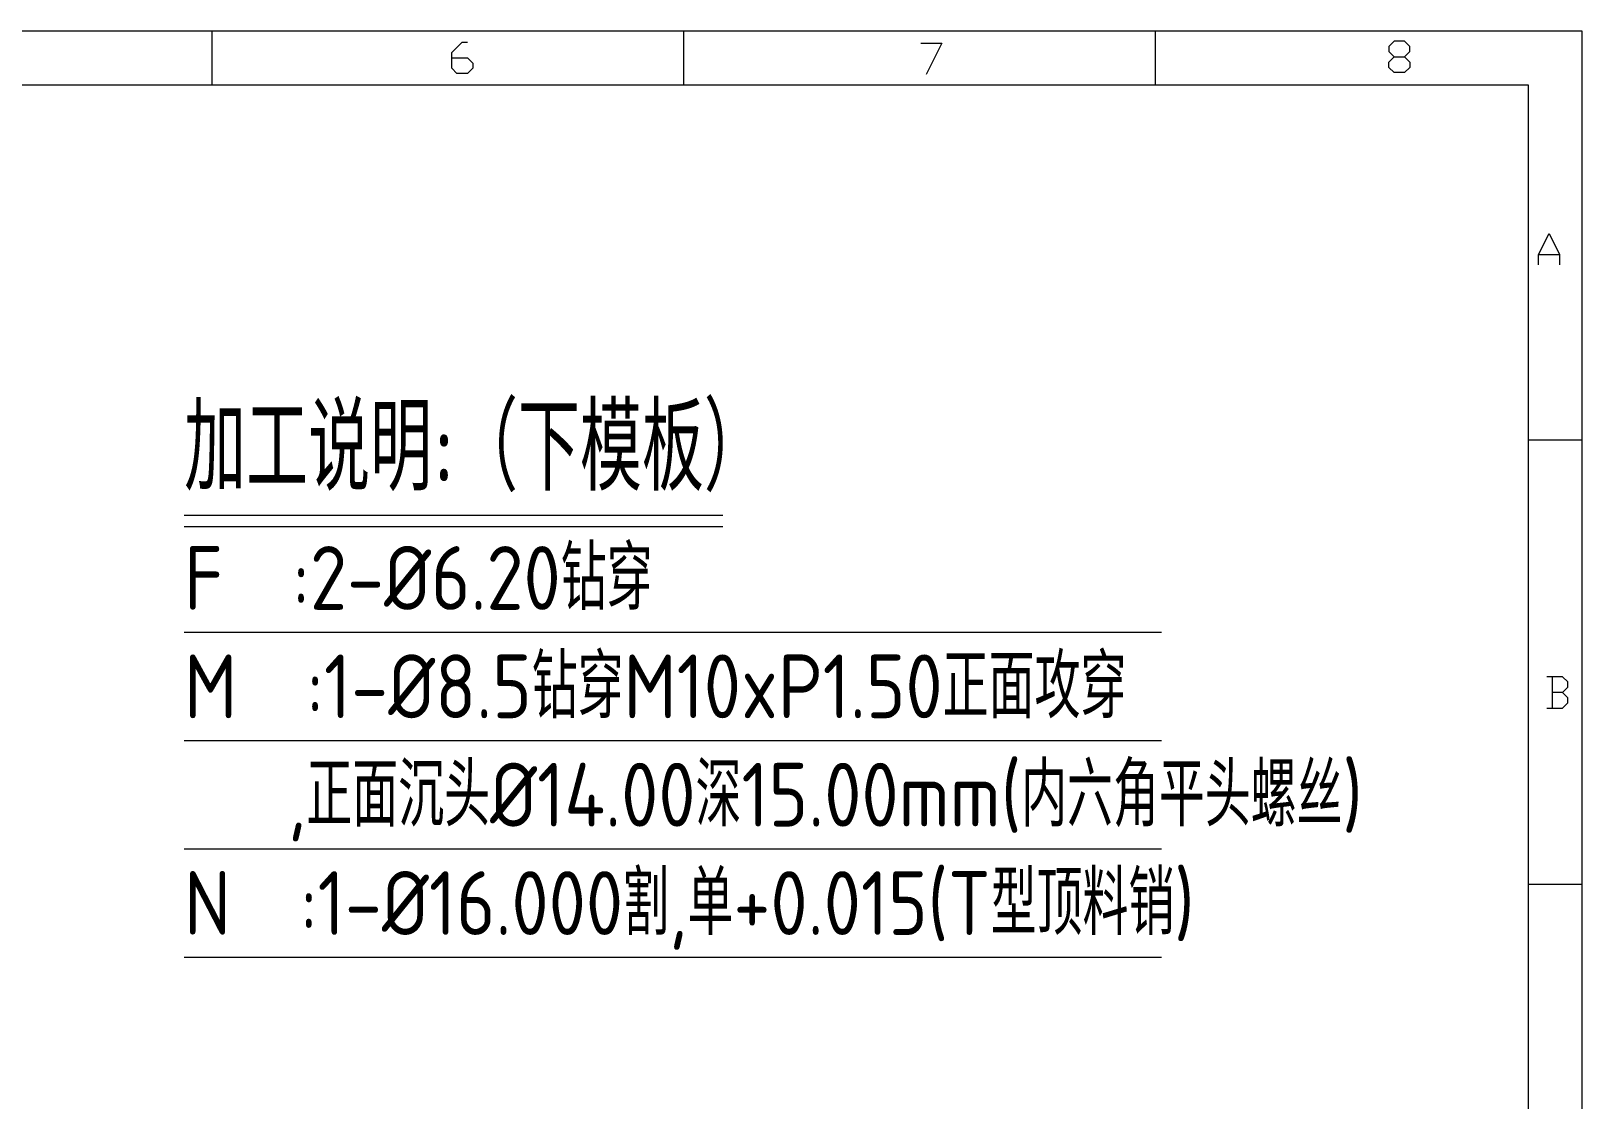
# Model space of a CAD drawing. Header units: millimetres. Extents: x 117382 to 126876, y -1151 to 1280.
# Drawn here: x 119118.2 to 119234.9, y 671.7 to 752.2 of the extents above; entities that cross this region are included whole.
import ezdxf
from ezdxf.enums import TextEntityAlignment as Align

# ---------------------------------------------------------------- set-up
doc = ezdxf.new("R2010")
doc.units = ezdxf.units.MM
doc.layers.add('TEXT', color=4, linetype='Continuous')
doc.styles.add('gbenor', font='gbenor.shx', dxfattribs={"bigfont": 'gbcbig.shx'})
doc.styles.add('GBENOR_', font='gbenor.shx', dxfattribs={"bigfont": 'gbcbig'})
doc.styles.add('TXT', font='txt.shx', dxfattribs={"width": 0.8, "bigfont": 'ctxt.shx'})

# ---------------------------------------------------------------- blocks, each defined once
blk = doc.blocks.new('U40')
at = {"color": 254, "lineweight": 18}
for p, q in [((0, 1783.5), (2530.2, 1783.5)), ((1589.1, 1783.5), (1589.1, 1746.5)), ((1913.1, 1783.5), (1913.1, 1746.5)), ((2237.1, 1783.5), (2237.1, 1746.5)), ((2530.2, 1783.5), (2530.2, 0)), ((37, 1746.5), (2493.2, 1746.5)), ((2493.2, 1746.5), (2493.2, 37)), ((2493.2, 1502.7), (2530.2, 1502.7)), ((2493.2, 1197.2), (2530.2, 1197.2))]:
    blk.add_line(p, q, dxfattribs=at)
at = {"color": 92, "lineweight": 18}
for points in [[(1753.9, 1765.1), (1764.7, 1765.1), (1768.3, 1761.5), (1768.3, 1757.9), (1764.7, 1754.3), (1757.5, 1754.3), (1753.9, 1757.9), (1753.9, 1768.7), (1761.1, 1775.9), (1764.7, 1775.9)], [(2076.2, 1775.2), (2090.6, 1775.2), (2079.8, 1753.6)], [(2408.4, 1765.7), (2412, 1762.1), (2412, 1758.5), (2408.4, 1754.9), (2401.2, 1754.9), (2397.6, 1758.5), (2397.6, 1762.1), (2401.2, 1765.7), (2408.4, 1765.7), (2412, 1769.3), (2412, 1772.9), (2408.4, 1776.5), (2401.2, 1776.5), (2397.6, 1772.9), (2397.6, 1769.3), (2401.2, 1765.7)], [(2500.4, 1622.8), (2500.4, 1630), (2507.6, 1644.4), (2514.8, 1630), (2514.8, 1622.8)], [(2500.4, 1630), (2514.8, 1630)], [(2516.9, 1329), (2520.5, 1332.6), (2520.5, 1336.2), (2516.9, 1339.8), (2506.1, 1339.8)], [(2509.7, 1339.8), (2509.7, 1318.2)], [(2506.1, 1318.2), (2516.9, 1318.2), (2520.5, 1321.8), (2520.5, 1325.4), (2516.9, 1329), (2509.7, 1329)]]:
    blk.add_lwpolyline(points, dxfattribs=at)
at = {"lineweight": 18, "style": 'GBENOR_'}
blk.add_attdef('文档路径', (2126, 386.9), '', height=17.8, dxfattribs=at)
at = {"lineweight": 20, "style": 'TXT'}
for tag, height, p in [('18-**-**', 16.3, (1866.6, 256.2)), ('客户名称', 16.1, (1741.1, 134, 0)), ('料厚:', 16.1, (1741.3, 93.2, 0))]:
    blk.add_attdef(tag, text='', height=height, dxfattribs=at).set_placement(p, align=Align.MIDDLE)
for tag, p, height in [('88888', (1850.9, 207.5), 14.9), ('材质:', (1691.2, 168, 0), 16.1), ('核准', (1869.4, 127.5, 0), 16.1), ('设计', (1868.8, 88.3, 0), 16.1), ('绘图', (1868.2, 49.1, 0), 16.1)]:
    blk.add_attdef(tag, p, '', height=height, dxfattribs=at)
for tag, p, height, width in [('3', (2234.7, 206.9), 15.8, 0.7), ('4', (2234.7, 167.4), 15.8, 0.7), ('核准日期', (2041.1, 124.2, 0), 16.1, 0.68), ('设计日期', (2041.1, 84.5, 0), 16.1, 0.68), ('1', (2251.9, 85.9), 14.6, 0.7), ('绘图日期', (2040.9, 46.4, 0), 16.1, 0.68), ('2', (2235, 49.2), 14.6, 0.7)]:
    blk.add_attdef(tag, p, '', height=height, dxfattribs=dict(at, width=width))

msp = doc.modelspace()

# ---------------------------------------------------------------- linework, layer by layer
at = {"layer": 'TEXT', "color": 3, "lineweight": 5}
for p, q in [((119129.708, 715.709), (119170.258, 715.709)), ((119129.708, 714.869), (119170.258, 714.869)), ((119129.708, 706.901), (119203.271, 706.901)), ((119129.708, 698.741), (119203.271, 698.741)), ((119129.708, 690.581), (119203.271, 690.581)), ((119129.708, 682.421), (119203.271, 682.421))]:
    msp.add_line(p, q, dxfattribs=at)

# ---------------------------------------------------------------- block references
at = {"lineweight": 5, "ltscale": 3, "xscale": 0.1095942733365231, "yscale": 0.1095942733365231, "zscale": 0.1095942733365231}
msp.add_blockref('U40', (118957.632, 556.708), dxfattribs=at)

# ---------------------------------------------------------------- texts
at = {"layer": 'TEXT', "color": 4, "lineweight": 5, "style": 'gbenor'}
for s, height, p in [('加工说明:（下模板）', 6.48, (119129.708, 717.557)), ('F  :2-%%c6.20钻穿', 4.8, (119129.708, 708.581)), ('M  :1-%%c8.5钻穿M10xP1.50正面攻穿', 4.8, (119129.708, 700.421)), ('   ,正面沉头%%C14.00深15.00mm(内六角平头螺丝)', 4.8, (119129.708, 692.261))]:
    msp.add_text(s, height=height, dxfattribs=at).set_placement(p)
at = {"layer": 'TEXT', "color": 1, "lineweight": 5, "style": 'gbenor'}
msp.add_text('N  :1-%%c16.000割,单+0.015(T型顶料销)', height=4.8, dxfattribs=at).set_placement((119129.708, 684.101))

doc.saveas('drawing.dxf')
